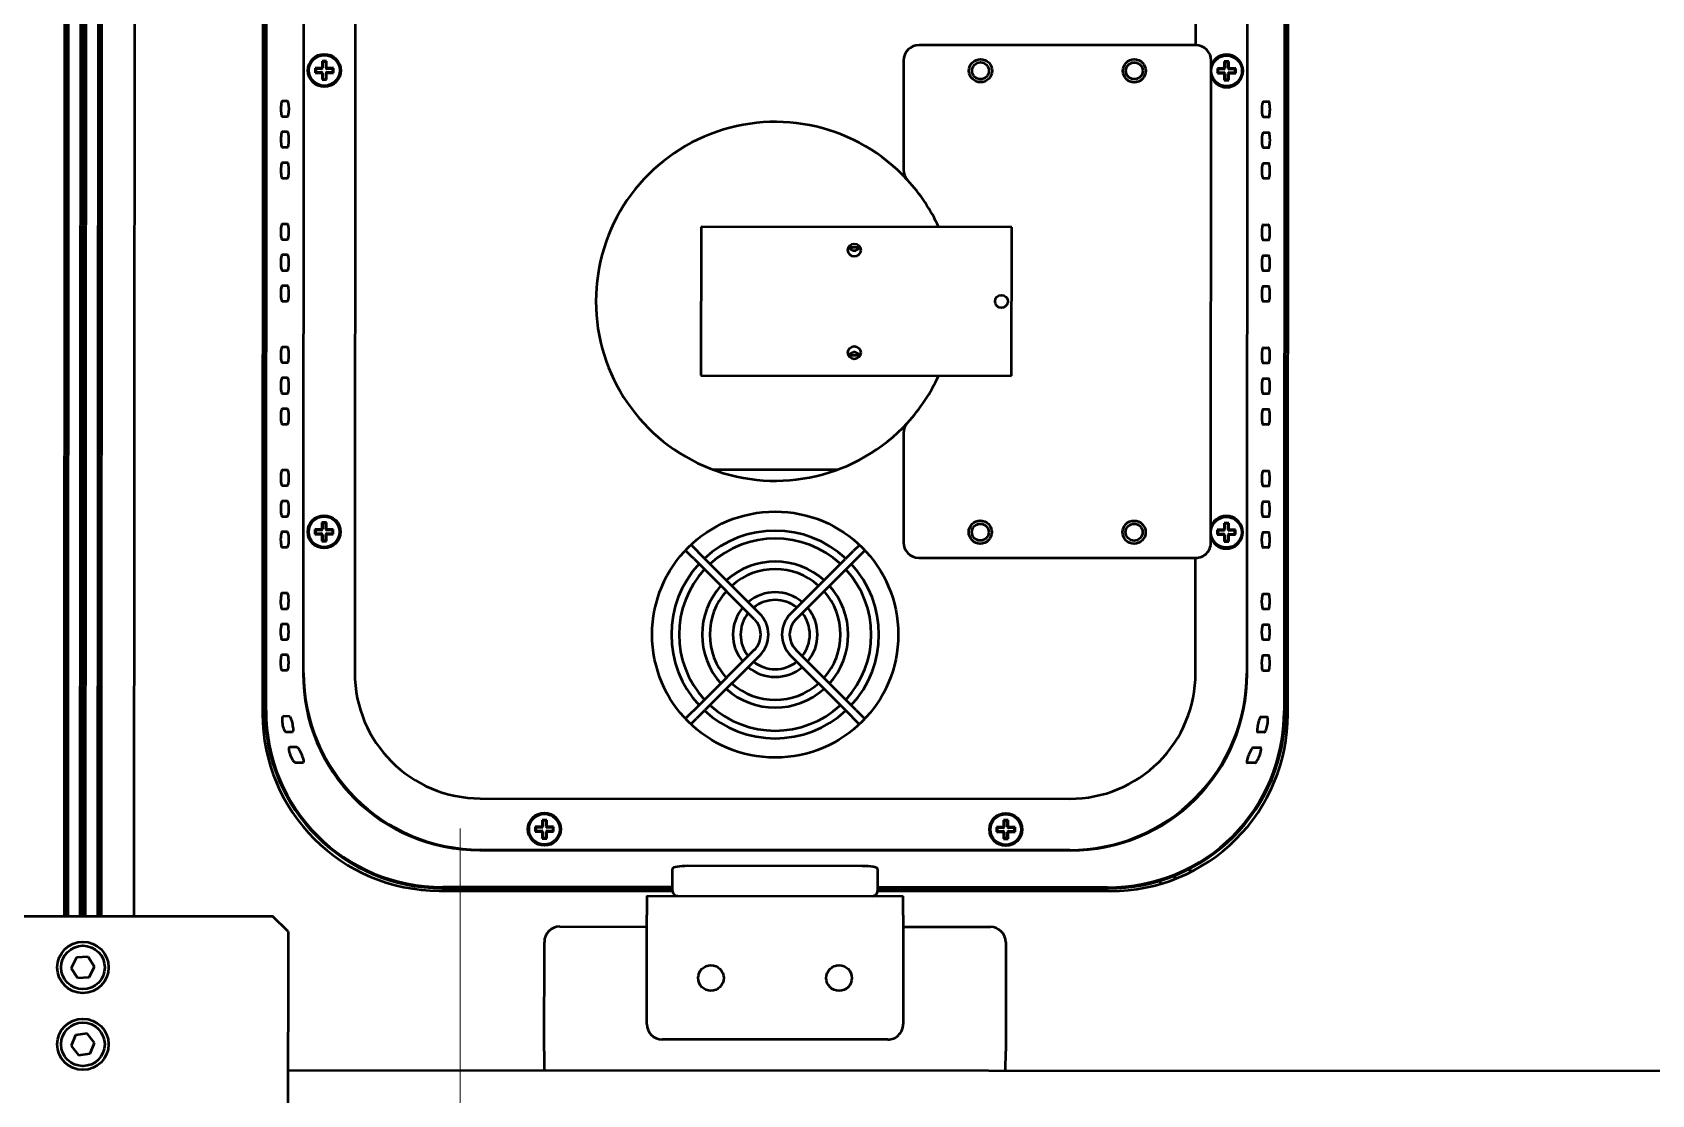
# Model space of a CAD drawing. Header units: millimetres. Extents: x 845401 to 948039, y 511594 to 550263.
# Drawn here: x 913694.1 to 914009.9, y 536527.6 to 536734.8 of the extents above; entities that cross this region are included whole.
import ezdxf

# ---------------------------------------------------------------- set-up
doc = ezdxf.new("R2010")
doc.units = ezdxf.units.MM
doc.layers.add('00', color=7, linetype='Continuous')
doc.layers.add('A-剖-0.10mm.......SECT-L01', color=255, linetype='Continuous', lineweight=18)
doc.layers.add('可见 (ISO)', color=7, linetype='Continuous', lineweight=50)

# ---------------------------------------------------------------- blocks, each defined once
blk = doc.blocks.new('单件分离新结构核图')
at = {"layer": '可见 (ISO)'}
for p, q in [((4619962.77, 895216.33), (4619962.77, 895456.33)), ((4619963.27, 895216.33), (4619963.27, 895456.33)), ((4619963.46, 895216.33), (4619963.46, 895456.33)), ((4619965.85, 895216.33), (4619965.85, 895456.33)), ((4619966.37, 895216.33), (4619966.37, 895456.33)), ((4619966.89, 895216.33), (4619966.89, 895456.33)), ((4619969.28, 895216.33), (4619969.28, 895456.33)), ((4619969.47, 895216.33), (4619969.47, 895456.33)), ((4619969.97, 895216.33), (4619969.97, 895456.33)), ((4619976.37, 895216.33), (4619976.37, 895456.33)), ((4620001.37, 895416.83), (4620001.37, 895255.83)), ((4620001.87, 895416.33), (4620001.87, 895256.33)), ((4620002.07, 895256.5), (4620002.07, 895416.15)), ((4620009.3, 895408.93), (4620009.3, 895263.73)), ((4620009.37, 895263.83), (4620009.37, 895408.83)), ((4620019.37, 895408.83), (4620019.37, 895263.83)), ((4620183.37, 895386.33), (4620183.37, 895408.83)), ((4620193.37, 895408.83), (4620193.37, 895263.83)), ((4620193.43, 895263.73), (4620193.43, 895408.93)), ((4620200.66, 895397.83), (4620200.66, 895256.5)), ((4620200.87, 895256.33), (4620200.87, 895397.83)), ((4620201.37, 895255.83), (4620201.37, 895397.83)), ((4620183.37, 895386.33), (4620129.37, 895386.33)), ((4620012.92, 895383.13), (4620012.92, 895381.96)), ((4620013.82, 895383.13), (4620012.92, 895383.13)), ((4620012.92, 895383.13), (4620013.03, 895383.02)), ((4620013.03, 895383.02), (4620013.03, 895381.85)), ((4620013.7, 895383.02), (4620013.03, 895383.02)), ((4620013.7, 895383.02), (4620013.82, 895383.13)), ((4620013.7, 895381.85), (4620013.7, 895383.02)), ((4620013.82, 895381.96), (4620013.82, 895383.13)), ((4620126.37, 895383.33), (4620126.37, 895362.02)), ((4620186.37, 895289.33), (4620186.37, 895383.33)), ((4620188.92, 895383.13), (4620188.92, 895381.96)), ((4620189.82, 895383.13), (4620188.92, 895383.13)), ((4620188.92, 895383.13), (4620189.03, 895383.02)), ((4620189.03, 895383.02), (4620189.03, 895381.85)), ((4620189.7, 895383.02), (4620189.03, 895383.02)), ((4620189.82, 895383.13), (4620189.7, 895383.02)), ((4620189.7, 895381.85), (4620189.7, 895383.02)), ((4620189.82, 895381.96), (4620189.82, 895383.13)), ((4620011.57, 895381.78), (4620011.57, 895380.88)), ((4620012.74, 895381.78), (4620011.57, 895381.78)), ((4620011.57, 895381.78), (4620011.68, 895381.67)), ((4620011.57, 895380.88), (4620011.68, 895380.99)), ((4620011.57, 895380.88), (4620012.74, 895380.88)), ((4620011.68, 895381.67), (4620011.68, 895380.99)), ((4620012.85, 895381.67), (4620011.68, 895381.67)), ((4620011.68, 895380.99), (4620012.85, 895380.99)), ((4620012.92, 895380.7), (4620012.92, 895379.53)), ((4620012.92, 895379.53), (4620013.03, 895379.64)), ((4620012.92, 895379.53), (4620013.82, 895379.53)), ((4620013.03, 895380.81), (4620013.03, 895379.64)), ((4620013.03, 895379.64), (4620013.7, 895379.64)), ((4620013.7, 895379.64), (4620013.7, 895380.81)), ((4620013.82, 895379.53), (4620013.7, 895379.64)), ((4620013.82, 895379.53), (4620013.82, 895380.7)), ((4620015.05, 895381.67), (4620013.89, 895381.67)), ((4620013.89, 895380.99), (4620015.05, 895380.99)), ((4620015.17, 895381.78), (4620014, 895381.78)), ((4620014, 895380.88), (4620015.17, 895380.88)), ((4620015.17, 895381.78), (4620015.05, 895381.67)), ((4620015.05, 895380.99), (4620015.05, 895381.67)), ((4620015.17, 895380.88), (4620015.05, 895380.99)), ((4620015.17, 895380.88), (4620015.17, 895381.78)), ((4620187.57, 895381.78), (4620187.57, 895380.88)), ((4620188.74, 895381.78), (4620187.57, 895381.78)), ((4620187.57, 895381.78), (4620187.68, 895381.67)), ((4620187.57, 895380.88), (4620187.68, 895380.99)), ((4620187.57, 895380.88), (4620188.74, 895380.88)), ((4620187.68, 895381.67), (4620187.68, 895380.99)), ((4620188.85, 895381.67), (4620187.68, 895381.67)), ((4620187.68, 895380.99), (4620188.85, 895380.99)), ((4620188.92, 895380.7), (4620188.92, 895379.53)), ((4620189.03, 895379.64), (4620188.92, 895379.53)), ((4620188.92, 895379.53), (4620189.82, 895379.53)), ((4620189.03, 895380.81), (4620189.03, 895379.64)), ((4620189.03, 895379.64), (4620189.7, 895379.64)), ((4620189.7, 895379.64), (4620189.7, 895380.81)), ((4620189.82, 895379.53), (4620189.7, 895379.64)), ((4620189.82, 895379.53), (4620189.82, 895380.7)), ((4620191.05, 895381.67), (4620189.89, 895381.67)), ((4620189.89, 895380.99), (4620191.05, 895380.99)), ((4620191.17, 895381.78), (4620190, 895381.78)), ((4620190, 895380.88), (4620191.17, 895380.88)), ((4620191.17, 895381.78), (4620191.05, 895381.67)), ((4620191.05, 895380.99), (4620191.05, 895381.67)), ((4620191.17, 895380.88), (4620191.05, 895380.99)), ((4620191.17, 895380.88), (4620191.17, 895381.78)), ((4620006.22, 895375.33), (4620005.16, 895375.33)), ((4620196.52, 895375.33), (4620197.58, 895375.33)), ((4620005.16, 895372.33), (4620006.22, 895372.33)), ((4620197.58, 895372.33), (4620196.52, 895372.33)), ((4620006.22, 895369.33), (4620005.16, 895369.33)), ((4620005.16, 895366.33), (4620006.22, 895366.33)), ((4620196.52, 895369.33), (4620197.58, 895369.33)), ((4620197.58, 895366.33), (4620196.52, 895366.33)), ((4620006.22, 895363.33), (4620005.16, 895363.33)), ((4620196.52, 895363.33), (4620197.58, 895363.33)), ((4620005.16, 895360.33), (4620006.22, 895360.33)), ((4620197.58, 895360.33), (4620196.52, 895360.33)), ((4620006.22, 895351.33), (4620005.16, 895351.33)), ((4620086.87, 895350.83), (4620086.87, 895321.83)), ((4620147.47, 895350.83), (4620086.87, 895350.83)), ((4620147.47, 895321.83), (4620147.47, 895350.83)), ((4620196.52, 895351.33), (4620197.58, 895351.33)), ((4620005.16, 895348.33), (4620006.22, 895348.33)), ((4620197.58, 895348.33), (4620196.52, 895348.33)), ((4620006.22, 895345.33), (4620005.16, 895345.33)), ((4620117.91, 895346.83), (4620115.62, 895346.83)), ((4620196.52, 895345.33), (4620197.58, 895345.33)), ((4620005.16, 895342.33), (4620006.22, 895342.33)), ((4620197.58, 895342.33), (4620196.52, 895342.33)), ((4620006.22, 895339.33), (4620005.16, 895339.33)), ((4620196.52, 895339.33), (4620197.58, 895339.33)), ((4620005.16, 895336.33), (4620006.22, 895336.33)), ((4620197.58, 895336.33), (4620196.52, 895336.33)), ((4620006.22, 895327.33), (4620005.16, 895327.33)), ((4620115.62, 895325.83), (4620117.91, 895325.83)), ((4620196.52, 895327.33), (4620197.58, 895327.33)), ((4620005.16, 895324.33), (4620006.22, 895324.33)), ((4620197.58, 895324.33), (4620196.52, 895324.33)), ((4620006.22, 895321.33), (4620005.16, 895321.33)), ((4620086.87, 895321.83), (4620147.47, 895321.83)), ((4620196.52, 895321.33), (4620197.58, 895321.33)), ((4620005.16, 895318.33), (4620006.22, 895318.33)), ((4620197.58, 895318.33), (4620196.52, 895318.33)), ((4620006.22, 895315.33), (4620005.16, 895315.33)), ((4620196.52, 895315.33), (4620197.58, 895315.33)), ((4620005.16, 895312.33), (4620006.22, 895312.33)), ((4620126.37, 895310.64), (4620126.37, 895289.33)), ((4620197.58, 895312.33), (4620196.52, 895312.33)), ((4620001.37, 895303.53), (4620001.87, 895303.53)), ((4620006.22, 895303.33), (4620005.16, 895303.33)), ((4620089.15, 895303.53), (4620113.58, 895303.53)), ((4620196.52, 895303.33), (4620197.58, 895303.33)), ((4620201.37, 895303.53), (4620200.87, 895303.53)), ((4620005.16, 895300.33), (4620006.22, 895300.33)), ((4620197.58, 895300.33), (4620196.52, 895300.33)), ((4620001.87, 895297.78), (4620001.37, 895297.78)), ((4620006.22, 895297.33), (4620005.16, 895297.33)), ((4620196.52, 895297.33), (4620197.58, 895297.33)), ((4620201.37, 895299.58), (4620200.87, 895299.58)), ((4620005.16, 895294.33), (4620006.22, 895294.33)), ((4620197.58, 895294.33), (4620196.52, 895294.33)), ((4620006.22, 895291.33), (4620005.16, 895291.33)), ((4620011.57, 895291.78), (4620011.57, 895290.88)), ((4620012.74, 895291.78), (4620011.57, 895291.78)), ((4620011.57, 895291.78), (4620011.68, 895291.67)), ((4620011.57, 895290.88), (4620011.68, 895290.99)), ((4620011.57, 895290.88), (4620012.74, 895290.88)), ((4620011.68, 895291.67), (4620011.68, 895290.99)), ((4620012.85, 895291.67), (4620011.68, 895291.67)), ((4620011.68, 895290.99), (4620012.85, 895290.99)), ((4620012.92, 895293.13), (4620012.92, 895291.96)), ((4620013.82, 895293.13), (4620012.92, 895293.13)), ((4620012.92, 895293.13), (4620013.03, 895293.02)), ((4620012.92, 895290.7), (4620012.92, 895289.53)), ((4620013.03, 895293.02), (4620013.03, 895291.85)), ((4620013.7, 895293.02), (4620013.03, 895293.02)), ((4620013.03, 895290.81), (4620013.03, 895289.64)), ((4620013.7, 895293.02), (4620013.82, 895293.13)), ((4620013.7, 895291.85), (4620013.7, 895293.02)), ((4620013.7, 895289.64), (4620013.7, 895290.81)), ((4620013.82, 895291.96), (4620013.82, 895293.13)), ((4620013.82, 895289.53), (4620013.82, 895290.7)), ((4620015.05, 895291.67), (4620013.89, 895291.67)), ((4620013.89, 895290.99), (4620015.05, 895290.99)), ((4620015.17, 895291.78), (4620014, 895291.78)), ((4620014, 895290.88), (4620015.17, 895290.88)), ((4620015.17, 895291.78), (4620015.05, 895291.67)), ((4620015.05, 895290.99), (4620015.05, 895291.67)), ((4620015.17, 895290.88), (4620015.05, 895290.99)), ((4620015.17, 895290.88), (4620015.17, 895291.78)), ((4620187.57, 895291.78), (4620187.57, 895290.88)), ((4620188.74, 895291.78), (4620187.57, 895291.78)), ((4620187.57, 895291.78), (4620187.68, 895291.67)), ((4620187.57, 895290.88), (4620187.68, 895290.99)), ((4620187.57, 895290.88), (4620188.74, 895290.88)), ((4620187.68, 895291.67), (4620187.68, 895290.99)), ((4620188.85, 895291.67), (4620187.68, 895291.67)), ((4620187.68, 895290.99), (4620188.85, 895290.99)), ((4620188.92, 895293.13), (4620188.92, 895291.96)), ((4620189.82, 895293.13), (4620188.92, 895293.13)), ((4620188.92, 895293.13), (4620189.03, 895293.02)), ((4620188.92, 895290.7), (4620188.92, 895289.53)), ((4620189.03, 895293.02), (4620189.03, 895291.85)), ((4620189.7, 895293.02), (4620189.03, 895293.02)), ((4620189.03, 895290.81), (4620189.03, 895289.64)), ((4620189.82, 895293.13), (4620189.7, 895293.02)), ((4620189.7, 895291.85), (4620189.7, 895293.02)), ((4620189.7, 895289.64), (4620189.7, 895290.81)), ((4620189.82, 895291.96), (4620189.82, 895293.13)), ((4620189.82, 895289.53), (4620189.82, 895290.7)), ((4620191.05, 895291.67), (4620189.89, 895291.67)), ((4620189.89, 895290.99), (4620191.05, 895290.99)), ((4620191.17, 895291.78), (4620190, 895291.78)), ((4620190, 895290.88), (4620191.17, 895290.88)), ((4620191.17, 895291.78), (4620191.05, 895291.67)), ((4620191.05, 895290.99), (4620191.05, 895291.67)), ((4620191.17, 895290.88), (4620191.05, 895290.99)), ((4620191.17, 895290.88), (4620191.17, 895291.78)), ((4620196.52, 895291.33), (4620197.58, 895291.33)), ((4620001.37, 895290.08), (4620001.87, 895290.08)), ((4620001.37, 895288.38), (4620001.87, 895288.38)), ((4620005.16, 895288.33), (4620006.22, 895288.33)), ((4620012.92, 895289.53), (4620013.03, 895289.64)), ((4620012.92, 895289.53), (4620013.82, 895289.53)), ((4620013.03, 895289.64), (4620013.7, 895289.64)), ((4620013.82, 895289.53), (4620013.7, 895289.64)), ((4620083.89, 895287.74), (4620083.87, 895287.76)), ((4620083.89, 895287.74), (4620085, 895286.64)), ((4620084.95, 895288.8), (4620084.93, 895288.82)), ((4620086.06, 895287.7), (4620084.95, 895288.8)), ((4620086.62, 895287.13), (4620086.06, 895287.7)), ((4620116.11, 895287.13), (4620116.67, 895287.7)), ((4620117.78, 895288.8), (4620116.67, 895287.7)), ((4620117.74, 895286.64), (4620118.84, 895287.74)), ((4620117.78, 895288.8), (4620117.8, 895288.82)), ((4620118.84, 895287.74), (4620118.86, 895287.76)), ((4620189.03, 895289.64), (4620188.92, 895289.53)), ((4620188.92, 895289.53), (4620189.82, 895289.53)), ((4620189.03, 895289.64), (4620189.7, 895289.64)), ((4620189.82, 895289.53), (4620189.7, 895289.64)), ((4620197.58, 895288.33), (4620196.52, 895288.33)), ((4620085.56, 895286.07), (4620085, 895286.64)), ((4620085.56, 895286.07), (4620086.67, 895284.97)), ((4620087.73, 895286.03), (4620086.62, 895287.13)), ((4620097.3, 895274.33), (4620086.67, 895284.97)), ((4620098.36, 895275.39), (4620087.73, 895286.03)), ((4620104.37, 895275.39), (4620115.01, 895286.03)), ((4620105.43, 895274.33), (4620116.07, 895284.97)), ((4620116.11, 895287.13), (4620115.01, 895286.03)), ((4620116.07, 895284.97), (4620117.17, 895286.07)), ((4620117.17, 895286.07), (4620117.74, 895286.64)), ((4620129.37, 895286.33), (4620183.37, 895286.33)), ((4620183.37, 895263.83), (4620183.37, 895286.33)), ((4620201.37, 895286.88), (4620200.87, 895286.88)), ((4620001.87, 895282.63), (4620001.37, 895282.63)), ((4620200.87, 895282.63), (4620201.37, 895282.63)), ((4620006.22, 895279.33), (4620005.16, 895279.33)), ((4620196.52, 895279.33), (4620197.58, 895279.33)), ((4620005.16, 895276.33), (4620006.22, 895276.33)), ((4620197.58, 895276.33), (4620196.52, 895276.33)), ((4620006.22, 895273.33), (4620005.16, 895273.33)), ((4620196.52, 895273.33), (4620197.58, 895273.33)), ((4620005.16, 895270.33), (4620006.22, 895270.33)), ((4620097.3, 895268.32), (4620086.67, 895257.69)), ((4620105.43, 895268.32), (4620116.07, 895257.69)), ((4620197.58, 895270.33), (4620196.52, 895270.33)), ((4620006.22, 895267.33), (4620005.16, 895267.33)), ((4620098.36, 895267.26), (4620087.73, 895256.63)), ((4620104.37, 895267.26), (4620115.01, 895256.63)), ((4620196.52, 895267.33), (4620197.58, 895267.33)), ((4620005.16, 895264.33), (4620006.22, 895264.33)), ((4620197.58, 895264.33), (4620196.52, 895264.33)), ((4620085, 895256.02), (4620083.89, 895254.92)), ((4620085.56, 895256.59), (4620085, 895256.02)), ((4620086.67, 895257.69), (4620085.56, 895256.59)), ((4620086.62, 895255.52), (4620087.73, 895256.63)), ((4620115.01, 895256.63), (4620116.11, 895255.52)), ((4620117.17, 895256.59), (4620116.07, 895257.69)), ((4620117.17, 895256.59), (4620117.74, 895256.02)), ((4620118.84, 895254.92), (4620117.74, 895256.02)), ((4620006.62, 895255.33), (4620005.41, 895255.33)), ((4620083.89, 895254.92), (4620083.87, 895254.9)), ((4620084.95, 895253.86), (4620084.93, 895253.84)), ((4620084.95, 895253.86), (4620086.06, 895254.96)), ((4620086.62, 895255.52), (4620086.06, 895254.96)), ((4620116.11, 895255.52), (4620116.67, 895254.96)), ((4620116.67, 895254.96), (4620117.78, 895253.86)), ((4620117.78, 895253.86), (4620117.8, 895253.84)), ((4620118.84, 895254.92), (4620118.86, 895254.9)), ((4620196.12, 895255.33), (4620197.32, 895255.33)), ((4620005.91, 895252.33), (4620007.21, 895252.33)), ((4620196.82, 895252.33), (4620195.52, 895252.33)), ((4620008.09, 895249.33), (4620006.69, 895249.33)), ((4620007.76, 895246.33), (4620009.27, 895246.33)), ((4620194.98, 895246.33), (4620193.46, 895246.33)), ((4620194.65, 895249.33), (4620196.05, 895249.33)), ((4620043.87, 895239.33), (4620158.87, 895239.33)), ((4620054.57, 895233.78), (4620054.57, 895232.88)), ((4620055.74, 895233.78), (4620054.57, 895233.78)), ((4620054.57, 895233.78), (4620054.68, 895233.67)), ((4620054.68, 895233.67), (4620054.68, 895232.99)), ((4620055.85, 895233.67), (4620054.68, 895233.67)), ((4620055.92, 895235.13), (4620055.92, 895233.96)), ((4620056.82, 895235.13), (4620055.92, 895235.13)), ((4620055.92, 895235.13), (4620056.03, 895235.02)), ((4620056.03, 895235.02), (4620056.03, 895233.85)), ((4620056.7, 895235.02), (4620056.03, 895235.02)), ((4620056.7, 895235.02), (4620056.82, 895235.13)), ((4620056.7, 895233.85), (4620056.7, 895235.02)), ((4620056.82, 895233.96), (4620056.82, 895235.13)), ((4620058.05, 895233.67), (4620056.89, 895233.67)), ((4620058.17, 895233.78), (4620057, 895233.78)), ((4620058.17, 895233.78), (4620058.05, 895233.67)), ((4620058.05, 895232.99), (4620058.05, 895233.67)), ((4620058.17, 895232.88), (4620058.17, 895233.78)), ((4620144.57, 895233.78), (4620144.57, 895232.88)), ((4620145.74, 895233.78), (4620144.57, 895233.78)), ((4620144.57, 895233.78), (4620144.68, 895233.67)), ((4620144.68, 895233.67), (4620144.68, 895232.99)), ((4620145.85, 895233.67), (4620144.68, 895233.67)), ((4620145.92, 895235.13), (4620145.92, 895233.96)), ((4620146.82, 895235.13), (4620145.92, 895235.13)), ((4620145.92, 895235.13), (4620146.03, 895235.02)), ((4620146.03, 895235.02), (4620146.03, 895233.85)), ((4620146.7, 895235.02), (4620146.03, 895235.02)), ((4620146.82, 895235.13), (4620146.7, 895235.02)), ((4620146.7, 895233.85), (4620146.7, 895235.02)), ((4620146.82, 895233.96), (4620146.82, 895235.13)), ((4620148.05, 895233.67), (4620146.89, 895233.67)), ((4620148.17, 895233.78), (4620147, 895233.78)), ((4620148.17, 895233.78), (4620148.05, 895233.67)), ((4620148.05, 895232.99), (4620148.05, 895233.67)), ((4620148.17, 895232.88), (4620148.17, 895233.78)), ((4620054.57, 895232.88), (4620054.68, 895232.99)), ((4620054.57, 895232.88), (4620055.74, 895232.88)), ((4620054.68, 895232.99), (4620055.85, 895232.99)), ((4620055.92, 895232.7), (4620055.92, 895231.53)), ((4620055.92, 895231.53), (4620056.03, 895231.64)), ((4620055.92, 895231.53), (4620056.82, 895231.53)), ((4620056.03, 895232.81), (4620056.03, 895231.64)), ((4620056.03, 895231.64), (4620056.7, 895231.64)), ((4620056.7, 895231.64), (4620056.7, 895232.81)), ((4620056.82, 895231.53), (4620056.7, 895231.64)), ((4620056.82, 895231.53), (4620056.82, 895232.7)), ((4620056.89, 895232.99), (4620058.05, 895232.99)), ((4620057, 895232.88), (4620058.17, 895232.88)), ((4620058.17, 895232.88), (4620058.05, 895232.99)), ((4620144.57, 895232.88), (4620144.68, 895232.99)), ((4620144.57, 895232.88), (4620145.74, 895232.88)), ((4620144.68, 895232.99), (4620145.85, 895232.99)), ((4620145.92, 895232.7), (4620145.92, 895231.53)), ((4620146.03, 895231.64), (4620145.92, 895231.53)), ((4620145.92, 895231.53), (4620146.82, 895231.53)), ((4620146.03, 895232.81), (4620146.03, 895231.64)), ((4620146.03, 895231.64), (4620146.7, 895231.64)), ((4620146.7, 895231.64), (4620146.7, 895232.81)), ((4620146.82, 895231.53), (4620146.7, 895231.64)), ((4620146.82, 895231.53), (4620146.82, 895232.7)), ((4620146.89, 895232.99), (4620148.05, 895232.99)), ((4620147, 895232.88), (4620148.17, 895232.88)), ((4620148.17, 895232.88), (4620148.05, 895232.99)), ((4620043.77, 895229.26), (4620158.96, 895229.26)), ((4620158.87, 895229.33), (4620043.87, 895229.33)), ((4620081.37, 895221.33), (4620081.37, 895225.65)), ((4620118.37, 895226.18), (4620084.37, 895226.18)), ((4620121.37, 895225.65), (4620121.37, 895221.33)), ((4620179.37, 895223.67), (4620179.37, 895224.37)), ((4620179.37, 895224.37), (4620179.37, 895223.67)), ((4620182.27, 895225.71), (4620182.27, 895224.96)), ((4620035.87, 895221.33), (4620081.37, 895221.33)), ((4620036.37, 895221.83), (4620081.37, 895221.83)), ((4620081.37, 895222.03), (4620036.54, 895222.03)), ((4620166.19, 895222.03), (4620121.37, 895222.03)), ((4620121.37, 895221.83), (4620166.37, 895221.83)), ((4620121.37, 895221.33), (4620166.87, 895221.33)), ((4620176.47, 895223.34), (4620176.47, 895222.69)), ((4620076.37, 895220.33), (4620126.37, 895220.33)), ((4620076.37, 895220.33), (4620076.37, 895216.59)), ((4620126.37, 895216.59), (4620126.37, 895220.33)), ((4619879.37, 895216.33), (4620003.37, 895216.33)), ((4620006.37, 895213.33), (4620003.37, 895216.33)), ((4620076.37, 895195.33), (4620076.37, 895216.59)), ((4620126.37, 895216.59), (4620126.37, 895195.33)), ((4620006.37, 895213.33), (4620006.37, 895169.33)), ((4620059.37, 895214.33), (4620076.37, 895214.33)), ((4620126.37, 895214.33), (4620143.37, 895214.33)), ((4619967.41, 895208.37), (4619965.12, 895208.25)), ((4619968.65, 895206.44), (4619967.41, 895208.37)), ((4620056.37, 895190.07), (4620056.37, 895211.33)), ((4620146.37, 895211.33), (4620146.37, 895190.07)), ((4619965.12, 895208.25), (4619964.08, 895206.21)), ((4619964.08, 895206.21), (4619965.32, 895204.29)), ((4619967.61, 895204.41), (4619968.65, 895206.44)), ((4619965.32, 895204.29), (4619967.61, 895204.41)), ((4619964.95, 895193.13), (4619964.1, 895191.01)), ((4619967.22, 895193.45), (4619964.95, 895193.13)), ((4619968.63, 895191.65), (4619967.22, 895193.45)), ((4619964.1, 895191.01), (4619965.51, 895189.2)), ((4619965.51, 895189.2), (4619967.78, 895189.53)), ((4619967.78, 895189.53), (4619968.63, 895191.65)), ((4620056.37, 895190.07), (4620056.37, 895186.33)), ((4620123.37, 895192.33), (4620079.37, 895192.33)), ((4620146.37, 895186.33), (4620146.37, 895190.07)), ((4620006.37, 895186.33), (4621048.75, 895186.33))]:
    blk.add_line(p, q, dxfattribs=at)
for centre, radius in [((4620013.37, 895381.33), 3.2), ((4620013.37, 895381.33), 3), ((4620141.37, 895381.33), 2.25), ((4620141.37, 895381.33), 1.65), ((4620171.37, 895381.33), 2.25), ((4620171.37, 895381.33), 1.65), ((4620189.37, 895381.33), 3), ((4620116.77, 895346.33), 1.25), ((4620145.47, 895336.33), 1.25), ((4620116.77, 895326.33), 1.25), ((4620013.37, 895291.33), 3.2), ((4620013.37, 895291.33), 3), ((4620101.37, 895271.33), 24), ((4620189.37, 895291.33), 3), ((4620141.37, 895291.33), 2.25), ((4620141.37, 895291.33), 1.65), ((4620171.37, 895291.33), 2.25), ((4620171.37, 895291.33), 1.65), ((4620056.37, 895233.33), 3.2), ((4620056.37, 895233.33), 3), ((4620146.37, 895233.33), 3.2), ((4620146.37, 895233.33), 3), ((4619966.37, 895206.33), 5), ((4619966.37, 895206.33), 4.25), ((4620088.87, 895204.33), 2.5), ((4620113.87, 895204.33), 2.5), ((4619966.37, 895191.33), 5), ((4619966.37, 895191.33), 4.25)]:
    blk.add_circle(centre, radius, dxfattribs=at)
for centre, radius, start, end in [((4620129.37, 895383.33), 3, 90, 180), ((4620183.37, 895383.33), 3, 0, 90), ((4620189.37, 895381.33), 3.2, 200.3641, 159.6359), ((4620101.37, 895336.33), 35, 42.5369, 317.4631), ((4620129.37, 895362.02), 3, 180, 222.5369), ((4620101.37, 895336.33), 35, 24.4743, 42.5369), ((4620101.37, 895336.33), 35, 317.4631, 335.5257), ((4620129.37, 895310.64), 3, 137.4631, 180), ((4620189.37, 895291.33), 3.2, 200.3641, 159.6359), ((4620101.37, 895271.33), 20.25, 47.1226, 132.8774), ((4620101.37, 895271.33), 18.75, 47.2924, 132.7076), ((4620129.37, 895289.33), 3, 180, 270), ((4620183.37, 895289.33), 3, 270, 0), ((4620101.37, 895271.33), 20.25, 137.1226, 222.8774), ((4620101.37, 895271.33), 14.25, 48.017, 131.983), ((4620101.37, 895271.33), 20.25, 317.1226, 42.8774), ((4620101.37, 895271.33), 18.75, 137.2924, 222.7076), ((4620101.37, 895271.33), 12.75, 48.3723, 131.6277), ((4620101.37, 895271.33), 18.75, 317.2924, 42.7076), ((4620101.37, 895271.33), 14.25, 138.017, 221.983), ((4620101.37, 895271.33), 12.75, 138.3723, 221.6277), ((4620101.37, 895271.33), 8.25, 50.2159, 129.7841), ((4620101.37, 895271.33), 6.75, 51.3794, 128.6206), ((4620101.37, 895271.33), 12.75, 318.3723, 41.6277), ((4620101.37, 895271.33), 14.25, 318.017, 41.983), ((4620101.37, 895271.33), 8.25, 140.2159, 219.7841), ((4620101.37, 895271.33), 6.75, 141.3794, 218.6206), ((4620094.3, 895271.33), 5.75, 315, 45), ((4620108.44, 895271.33), 5.75, 135, 225), ((4620101.37, 895271.33), 6.75, 321.3794, 38.6206), ((4620101.37, 895271.33), 8.25, 320.2159, 39.7841), ((4620094.3, 895271.33), 4.25, 315, 45), ((4620108.44, 895271.33), 4.25, 135, 225), ((4620101.37, 895271.33), 6.75, 231.3794, 308.6206), ((4620043.87, 895263.83), 34.5, 180, 270), ((4620043.87, 895263.83), 24.5, 180, 270), ((4620101.37, 895271.33), 8.25, 230.2159, 309.7841), ((4620158.87, 895263.83), 24.5, 270, 0), ((4620158.87, 895263.83), 34.5, 270, 0), ((4620101.37, 895271.33), 14.25, 228.017, 311.983), ((4620101.37, 895271.33), 12.75, 228.3723, 311.6277), ((4620035.87, 895255.83), 34.5, 180, 270), ((4620036.37, 895256.33), 34.5, 180, 270), ((4620101.37, 895271.33), 20.25, 227.1226, 312.8774), ((4620101.37, 895271.33), 18.75, 227.2924, 312.7076), ((4620166.37, 895256.33), 34.5, 270, 0), ((4620166.87, 895255.83), 34.5, 270, 0), ((4620082.37, 895221.33), 1, 180, 270), ((4620120.37, 895221.33), 1, 270, 0), ((4620059.37, 895211.33), 3, 90, 180), ((4620143.37, 895211.33), 3, 0, 90), ((4620079.37, 895195.33), 3, 180, 270), ((4620123.37, 895195.33), 3, 270, 0)]:
    blk.add_arc(centre, radius, start, end, dxfattribs=at)
for centre, major_axis, ratio, start_param, end_param in [((4620012.73, 895381.96), (-0.131, 0.131), 0.985257, 2.363621, 3.919564), ((4620012.73, 895380.7), (0.131, 0.131), 0.985257, 5.505213, 7.061157), ((4620012.84, 895381.85), (0.131, -0.131), 0.985257, 5.505213, 7.061157), ((4620012.84, 895380.81), (-0.131, -0.131), 0.985257, 2.363621, 3.919564), ((4620013.89, 895381.85), (-0.131, -0.131), 0.985257, 5.505213, 7.061157), ((4620013.89, 895380.81), (0.131, -0.131), 0.985257, 2.363621, 3.919564), ((4620014, 895381.96), (0.131, 0.131), 0.985257, 2.363621, 3.919564), ((4620014, 895380.7), (-0.131, 0.131), 0.985257, 5.505213, 7.061157), ((4620188.73, 895381.96), (-0.131, 0.131), 0.985257, 2.363621, 3.919564), ((4620188.73, 895380.7), (0.131, 0.131), 0.985257, 5.505213, 7.061157), ((4620188.84, 895381.85), (0.131, -0.131), 0.985257, 5.505213, 7.061157), ((4620188.84, 895380.81), (-0.131, -0.131), 0.985257, 2.363621, 3.919564), ((4620189.89, 895381.85), (-0.131, -0.131), 0.985257, 5.505213, 7.061157), ((4620189.89, 895380.81), (0.131, -0.131), 0.985257, 2.363621, 3.919564), ((4620190, 895381.96), (0.131, 0.131), 0.985257, 2.363621, 3.919564), ((4620190, 895380.7), (-0.131, 0.131), 0.985257, 5.505213, 7.061157), ((4620005.16, 895373.83), (0, 1.5), 0.176327, 0, 3.141593), ((4620006.22, 895373.83), (0, 1.5), 0.176327, 3.141593, 6.283185), ((4620196.52, 895373.83), (0, -1.5), 0.176327, 3.141593, 6.283185), ((4620197.58, 895373.83), (0, -1.5), 0.176327, 0, 3.141593), ((4620005.16, 895367.83), (0, 1.5), 0.176327, 0, 3.141593), ((4620006.22, 895367.83), (0, 1.5), 0.176327, 3.141593, 6.283185), ((4620196.52, 895367.83), (0, -1.5), 0.176327, 3.141593, 6.283185), ((4620197.58, 895367.83), (0, -1.5), 0.176327, 0, 3.141593), ((4620005.16, 895361.83), (0, 1.5), 0.176327, 0, 3.141593), ((4620006.22, 895361.83), (0, 1.5), 0.176327, 3.141593, 6.283185), ((4620196.52, 895361.83), (0, -1.5), 0.176327, 3.141593, 6.283185), ((4620197.58, 895361.83), (0, -1.5), 0.176327, 0, 3.141593), ((4620005.16, 895349.83), (0, 1.5), 0.176327, 0, 3.141593), ((4620006.22, 895349.83), (0, 1.5), 0.176327, 3.141593, 6.283185), ((4620196.52, 895349.83), (0, -1.5), 0.176327, 3.141593, 6.283185), ((4620197.58, 895349.83), (0, -1.5), 0.176327, 0, 3.141593), ((4620005.16, 895343.83), (0, 1.5), 0.176327, 0, 3.141593), ((4620006.22, 895343.83), (0, 1.5), 0.176327, 3.141593, 6.283185), ((4620196.52, 895343.83), (0, -1.5), 0.176327, 3.141593, 6.283185), ((4620197.58, 895343.83), (0, -1.5), 0.176327, 0, 3.141593), ((4620005.16, 895337.83), (0, 1.5), 0.176327, 0, 3.141593), ((4620006.22, 895337.83), (0, 1.5), 0.176327, 3.141593, 6.283185), ((4620196.52, 895337.83), (0, -1.5), 0.176327, 3.141593, 6.283185), ((4620197.58, 895337.83), (0, -1.5), 0.176327, 0, 3.141593), ((4620005.16, 895325.83), (0, 1.5), 0.176327, 0, 3.141593), ((4620006.22, 895325.83), (0, 1.5), 0.176327, 3.141593, 6.283185), ((4620196.52, 895325.83), (0, -1.5), 0.176327, 3.141593, 6.283185), ((4620197.58, 895325.83), (0, -1.5), 0.176327, 0, 3.141593), ((4620005.16, 895319.83), (0, 1.5), 0.176327, 0, 3.141593), ((4620006.22, 895319.83), (0, 1.5), 0.176327, 3.141593, 6.283185), ((4620196.52, 895319.83), (0, -1.5), 0.176327, 3.141593, 6.283185), ((4620197.58, 895319.83), (0, -1.5), 0.176327, 0, 3.141593), ((4620005.16, 895313.83), (0, 1.5), 0.176327, 0, 3.141593), ((4620006.22, 895313.83), (0, 1.5), 0.176327, 3.141593, 6.283185), ((4620196.52, 895313.83), (0, -1.5), 0.176327, 3.141593, 6.283185), ((4620197.58, 895313.83), (0, -1.5), 0.176327, 0, 3.141593), ((4620005.16, 895301.83), (0, 1.5), 0.176327, 0, 3.141593), ((4620006.22, 895301.83), (0, 1.5), 0.176327, 3.141593, 6.283185), ((4620196.52, 895301.83), (0, -1.5), 0.176327, 3.141593, 6.283185), ((4620197.58, 895301.83), (0, -1.5), 0.176327, 0, 3.141593), ((4620005.16, 895295.83), (0, 1.5), 0.176327, 0, 3.141593), ((4620006.22, 895295.83), (0, 1.5), 0.176327, 3.141593, 6.283185), ((4620196.52, 895295.83), (0, -1.5), 0.176327, 3.141593, 6.283185), ((4620197.58, 895295.83), (0, -1.5), 0.176327, 0, 3.141593), ((4620005.16, 895289.83), (0, 1.5), 0.176327, 0, 3.141593), ((4620006.22, 895289.83), (0, 1.5), 0.176327, 3.141593, 6.283185), ((4620012.73, 895291.96), (-0.131, 0.131), 0.985257, 2.363621, 3.919564), ((4620012.73, 895290.7), (0.131, 0.131), 0.985257, 5.505213, 7.061157), ((4620012.84, 895291.85), (0.131, -0.131), 0.985257, 5.505213, 7.061157), ((4620012.84, 895290.81), (-0.131, -0.131), 0.985257, 2.363621, 3.919564), ((4620013.89, 895291.85), (-0.131, -0.131), 0.985257, 5.505213, 7.061157), ((4620013.89, 895290.81), (0.131, -0.131), 0.985257, 2.363621, 3.919564), ((4620014, 895291.96), (0.131, 0.131), 0.985257, 2.363621, 3.919564), ((4620014, 895290.7), (-0.131, 0.131), 0.985257, 5.505213, 7.061157), ((4620188.73, 895291.96), (-0.131, 0.131), 0.985257, 2.363621, 3.919564), ((4620188.73, 895290.7), (0.131, 0.131), 0.985257, 5.505213, 7.061157), ((4620188.84, 895291.85), (0.131, -0.131), 0.985257, 5.505213, 7.061157), ((4620188.84, 895290.81), (-0.131, -0.131), 0.985257, 2.363621, 3.919564), ((4620189.89, 895291.85), (-0.131, -0.131), 0.985257, 5.505213, 7.061157), ((4620189.89, 895290.81), (0.131, -0.131), 0.985257, 2.363621, 3.919564), ((4620190, 895291.96), (0.131, 0.131), 0.985257, 2.363621, 3.919564), ((4620190, 895290.7), (-0.131, 0.131), 0.985257, 5.505213, 7.061157), ((4620196.52, 895289.83), (0, -1.5), 0.176327, 3.141593, 6.283185), ((4620197.58, 895289.83), (0, -1.5), 0.176327, 0, 3.141593), ((4620005.16, 895277.83), (0, 1.5), 0.176327, 0, 3.141593), ((4620006.22, 895277.83), (0, 1.5), 0.176327, 3.141593, 6.283185), ((4620196.52, 895277.83), (0, -1.5), 0.176327, 3.141593, 6.283185), ((4620197.58, 895277.83), (0, -1.5), 0.176327, 0, 3.141593), ((4620005.16, 895271.83), (0, 1.5), 0.176327, 0, 3.141593), ((4620006.22, 895271.83), (0, 1.5), 0.176327, 3.141593, 6.283185), ((4620196.52, 895271.83), (0, -1.5), 0.176327, 3.141593, 6.283185), ((4620197.58, 895271.83), (0, -1.5), 0.176327, 0, 3.141593), ((4620005.16, 895265.83), (0, 1.5), 0.176327, 0, 3.141593), ((4620006.22, 895265.83), (0, 1.5), 0.176327, 3.141593, 6.283185), ((4620196.52, 895265.83), (0, -1.5), 0.176327, 3.141593, 6.283185), ((4620197.58, 895265.83), (0, -1.5), 0.176327, 0, 3.141593), ((4620044.84, 895264.8), (-25.51, -25.51), 0.970288, 5.512866, 7.053504), ((4620157.89, 895264.8), (25.51, -25.51), 0.970288, 5.512866, 7.053504), ((4620037.61, 895257.57), (25.51, 25.51), 0.970288, 2.371274, 3.911912), ((4620165.12, 895257.57), (-25.51, 25.51), 0.970288, 2.371274, 3.911912), ((4620055.73, 895233.96), (-0.131, 0.131), 0.985257, 2.363621, 3.919564), ((4620055.84, 895233.85), (0.131, -0.131), 0.985257, 5.505213, 7.061157), ((4620056.89, 895233.85), (-0.131, -0.131), 0.985257, 5.505213, 7.061157), ((4620057, 895233.96), (0.131, 0.131), 0.985257, 2.363621, 3.919564), ((4620145.73, 895233.96), (-0.131, 0.131), 0.985257, 2.363621, 3.919564), ((4620145.84, 895233.85), (0.131, -0.131), 0.985257, 5.505213, 7.061157), ((4620146.89, 895233.85), (-0.131, -0.131), 0.985257, 5.505213, 7.061157), ((4620147, 895233.96), (0.131, 0.131), 0.985257, 2.363621, 3.919564), ((4620055.73, 895232.7), (0.131, 0.131), 0.985257, 5.505213, 7.061157), ((4620055.84, 895232.81), (-0.131, -0.131), 0.985257, 2.363621, 3.919564), ((4620056.89, 895232.81), (0.131, -0.131), 0.985257, 2.363621, 3.919564), ((4620057, 895232.7), (-0.131, 0.131), 0.985257, 5.505213, 7.061157), ((4620145.73, 895232.7), (0.131, 0.131), 0.985257, 5.505213, 7.061157), ((4620145.84, 895232.81), (-0.131, -0.131), 0.985257, 2.363621, 3.919564), ((4620146.89, 895232.81), (0.131, -0.131), 0.985257, 2.363621, 3.919564), ((4620147, 895232.7), (-0.131, 0.131), 0.985257, 5.505213, 7.061157), ((4620084.37, 895225.65), (3, 0), 0.176327, 1.570796, 3.141593), ((4620118.37, 895225.65), (3, 0), 0.176327, 0, 1.570796)]:
    blk.add_ellipse(centre, major_axis=major_axis, ratio=ratio, start_param=start_param, end_param=end_param, dxfattribs=at)
for points, knots in [([(4620117.91, 895346.83), (4620117.89, 895346.81), (4620117.86, 895346.79), (4620117.75, 895346.71), (4620117.65, 895346.64), (4620117.5, 895346.54), (4620117.42, 895346.48), (4620117.31, 895346.41), (4620117.25, 895346.37), (4620117.17, 895346.32), (4620117.12, 895346.29), (4620117.05, 895346.25), (4620117.01, 895346.23), (4620116.95, 895346.21), (4620116.91, 895346.19), (4620116.84, 895346.18), (4620116.8, 895346.17), (4620116.73, 895346.17), (4620116.69, 895346.18), (4620116.62, 895346.19), (4620116.58, 895346.21), (4620116.52, 895346.23), (4620116.48, 895346.25), (4620116.41, 895346.29), (4620116.37, 895346.32), (4620116.28, 895346.37), (4620116.22, 895346.41), (4620116.11, 895346.48), (4620116.03, 895346.54), (4620115.88, 895346.64), (4620115.78, 895346.71), (4620115.67, 895346.79), (4620115.65, 895346.81), (4620115.62, 895346.83)], [2.0048122, 2.0048122, 2.0048122, 2.0048122, 2.0156085, 2.0156085, 2.0517765, 2.0517765, 2.0784064, 2.0784064, 2.0982003, 2.0982003, 2.1131315, 2.1131315, 2.1246982, 2.1246982, 2.1354119, 2.1354119, 2.1461256, 2.1461256, 2.1568393, 2.1568393, 2.167553, 2.167553, 2.1791197, 2.1791197, 2.1940509, 2.1940509, 2.2138448, 2.2138448, 2.2404747, 2.2404747, 2.2766427, 2.2766427, 2.287439, 2.287439, 2.287439, 2.287439]), ([(4620115.62, 895325.83), (4620115.65, 895325.85), (4620115.67, 895325.86), (4620115.78, 895325.94), (4620115.88, 895326.02), (4620116.03, 895326.12), (4620116.11, 895326.17), (4620116.22, 895326.25), (4620116.28, 895326.29), (4620116.37, 895326.34), (4620116.41, 895326.37), (4620116.48, 895326.4), (4620116.52, 895326.42), (4620116.58, 895326.45), (4620116.62, 895326.46), (4620116.69, 895326.48), (4620116.73, 895326.49), (4620116.8, 895326.49), (4620116.84, 895326.48), (4620116.91, 895326.46), (4620116.95, 895326.45), (4620117.01, 895326.42), (4620117.05, 895326.4), (4620117.12, 895326.37), (4620117.17, 895326.34), (4620117.25, 895326.29), (4620117.31, 895326.25), (4620117.42, 895326.17), (4620117.5, 895326.12), (4620117.65, 895326.02), (4620117.75, 895325.94), (4620117.86, 895325.86), (4620117.89, 895325.85), (4620117.91, 895325.83)], [2.0046906, 2.0046906, 2.0046906, 2.0046906, 2.0154866, 2.0154866, 2.0516547, 2.0516547, 2.0782847, 2.0782847, 2.0980787, 2.0980787, 2.1130099, 2.1130099, 2.1245766, 2.1245766, 2.1352903, 2.1352903, 2.146004, 2.146004, 2.1567177, 2.1567177, 2.1674314, 2.1674314, 2.178998, 2.178998, 2.1939293, 2.1939293, 2.2137233, 2.2137233, 2.2403533, 2.2403533, 2.2765214, 2.2765214, 2.2873174, 2.2873174, 2.2873174, 2.2873174]), ([(4620005.91, 895252.33), (4620005.89, 895252.33), (4620005.86, 895252.34), (4620005.78, 895252.41), (4620005.73, 895252.49), (4620005.62, 895252.71), (4620005.56, 895252.85), (4620005.46, 895253.19), (4620005.41, 895253.38), (4620005.33, 895253.75), (4620005.3, 895253.96), (4620005.26, 895254.35), (4620005.25, 895254.53), (4620005.25, 895254.84), (4620005.26, 895254.99), (4620005.3, 895255.2), (4620005.33, 895255.27), (4620005.38, 895255.32), (4620005.4, 895255.33), (4620005.41, 895255.33)], [-0.8937179, -0.8937179, -0.8937179, -0.8937179, -0.8615807, -0.8615807, -0.8034141, -0.8034141, -0.7450938, -0.7450938, -0.6867735, -0.6867735, -0.6298275, -0.6298275, -0.5728815, -0.5728815, -0.5160033, -0.5160033, -0.4591251, -0.4591251, -0.4331507, -0.4331507, -0.4331507, -0.4331507]), ([(4620006.62, 895255.33), (4620006.64, 895255.33), (4620006.66, 895255.32), (4620006.74, 895255.25), (4620006.79, 895255.16), (4620006.89, 895254.95), (4620006.94, 895254.8), (4620007.05, 895254.47), (4620007.1, 895254.28), (4620007.18, 895253.91), (4620007.22, 895253.7), (4620007.29, 895253.31), (4620007.31, 895253.12), (4620007.34, 895252.81), (4620007.34, 895252.67), (4620007.32, 895252.46), (4620007.29, 895252.38), (4620007.26, 895252.35), (4620007.25, 895252.34), (4620007.23, 895252.33), (4620007.21, 895252.33)], [-0.4346538, -0.4346538, -0.4346538, -0.4346538, -0.4027256, -0.4027256, -0.3448037, -0.3448037, -0.2865242, -0.2865242, -0.2282446, -0.2282446, -0.1709471, -0.1709471, -0.1136495, -0.1136495, -0.0568248, -0.0568248, 0, 0, 0, 0.0260477, 0.0260477, 0.0260477, 0.0260477]), ([(4620196.12, 895255.33), (4620196.09, 895255.33), (4620196.07, 895255.32), (4620196, 895255.25), (4620195.95, 895255.17), (4620195.85, 895254.95), (4620195.79, 895254.81), (4620195.69, 895254.47), (4620195.64, 895254.28), (4620195.55, 895253.9), (4620195.51, 895253.7), (4620195.44, 895253.31), (4620195.42, 895253.12), (4620195.39, 895252.81), (4620195.39, 895252.67), (4620195.41, 895252.45), (4620195.44, 895252.38), (4620195.49, 895252.34), (4620195.5, 895252.33), (4620195.52, 895252.33)], [0.0259906, 0.0259906, 0.0259906, 0.0259906, 0.0577708, 0.0577708, 0.1155416, 0.1155416, 0.1739722, 0.1739722, 0.2324027, 0.2324027, 0.2899976, 0.2899976, 0.3475925, 0.3475925, 0.4041196, 0.4041196, 0.4606467, 0.4606467, 0.4866944, 0.4866944, 0.4866944, 0.4866944]), ([(4620196.82, 895252.33), (4620196.84, 895252.33), (4620196.87, 895252.34), (4620196.95, 895252.41), (4620197, 895252.49), (4620197.11, 895252.71), (4620197.17, 895252.85), (4620197.28, 895253.19), (4620197.33, 895253.38), (4620197.4, 895253.75), (4620197.43, 895253.95), (4620197.47, 895254.35), (4620197.48, 895254.53), (4620197.48, 895254.84), (4620197.47, 895254.99), (4620197.43, 895255.2), (4620197.4, 895255.27), (4620197.37, 895255.31), (4620197.35, 895255.32), (4620197.34, 895255.33), (4620197.32, 895255.33)], [0.485153, 0.485153, 0.485153, 0.485153, 0.517214, 0.517214, 0.5753029, 0.5753029, 0.6337009, 0.6337009, 0.6920988, 0.6920988, 0.748994, 0.748994, 0.8058891, 0.8058891, 0.8628182, 0.8628182, 0.9197472, 0.9197472, 0.9197472, 0.9457216, 0.9457216, 0.9457216, 0.9457216]), ([(4620007.76, 895246.33), (4620007.73, 895246.33), (4620007.7, 895246.34), (4620007.6, 895246.41), (4620007.52, 895246.49), (4620007.36, 895246.7), (4620007.27, 895246.84), (4620007.09, 895247.18), (4620007, 895247.38), (4620006.85, 895247.75), (4620006.78, 895247.95), (4620006.67, 895248.34), (4620006.63, 895248.53), (4620006.58, 895248.84), (4620006.57, 895248.99), (4620006.58, 895249.2), (4620006.6, 895249.27), (4620006.65, 895249.32), (4620006.67, 895249.33), (4620006.69, 895249.33)], [-0.9185255, -0.9185255, -0.9185255, -0.9185255, -0.8861969, -0.8861969, -0.8277069, -0.8277069, -0.7652757, -0.7652757, -0.7028446, -0.7028446, -0.6440921, -0.6440921, -0.5853396, -0.5853396, -0.5284293, -0.5284293, -0.4715189, -0.4715189, -0.4454371, -0.4454371, -0.4454371, -0.4454371]), ([(4620008.09, 895249.33), (4620008.11, 895249.33), (4620008.14, 895249.32), (4620008.24, 895249.25), (4620008.31, 895249.16), (4620008.46, 895248.95), (4620008.55, 895248.8), (4620008.73, 895248.46), (4620008.82, 895248.27), (4620008.98, 895247.91), (4620009.06, 895247.71), (4620009.2, 895247.32), (4620009.26, 895247.13), (4620009.34, 895246.82), (4620009.37, 895246.67), (4620009.38, 895246.46), (4620009.36, 895246.38), (4620009.33, 895246.35), (4620009.31, 895246.34), (4620009.29, 895246.33), (4620009.27, 895246.33)], [-0.4487043, -0.4487043, -0.4487043, -0.4487043, -0.4157435, -0.4157435, -0.3566566, -0.3566566, -0.2952386, -0.2952386, -0.2338205, -0.2338205, -0.1740495, -0.1740495, -0.1142784, -0.1142784, -0.0571392, -0.0571392, 0, 0, 0, 0.0261918, 0.0261918, 0.0261918, 0.0261918]), ([(4620194.65, 895249.33), (4620194.62, 895249.33), (4620194.59, 895249.32), (4620194.49, 895249.25), (4620194.42, 895249.16), (4620194.27, 895248.95), (4620194.18, 895248.8), (4620194.01, 895248.46), (4620193.92, 895248.27), (4620193.76, 895247.91), (4620193.67, 895247.71), (4620193.53, 895247.32), (4620193.47, 895247.13), (4620193.39, 895246.82), (4620193.37, 895246.67), (4620193.36, 895246.46), (4620193.37, 895246.38), (4620193.42, 895246.34), (4620193.44, 895246.33), (4620193.46, 895246.33)], [0.0261261, 0.0261261, 0.0261261, 0.0261261, 0.0590869, 0.0590869, 0.1181739, 0.1181739, 0.1795919, 0.1795919, 0.2410099, 0.2410099, 0.300781, 0.300781, 0.3605521, 0.3605521, 0.4176913, 0.4176913, 0.4748305, 0.4748305, 0.5010223, 0.5010223, 0.5010223, 0.5010223]), ([(4620194.98, 895246.33), (4620195, 895246.33), (4620195.04, 895246.34), (4620195.14, 895246.41), (4620195.22, 895246.5), (4620195.38, 895246.71), (4620195.47, 895246.85), (4620195.65, 895247.19), (4620195.74, 895247.38), (4620195.88, 895247.75), (4620195.95, 895247.95), (4620196.07, 895248.35), (4620196.11, 895248.54), (4620196.16, 895248.85), (4620196.17, 895248.99), (4620196.15, 895249.2), (4620196.13, 895249.27), (4620196.1, 895249.31), (4620196.08, 895249.32), (4620196.07, 895249.33), (4620196.05, 895249.33)], [0.4977008, 0.4977008, 0.4977008, 0.4977008, 0.5310004, 0.5310004, 0.5904819, 0.5904819, 0.651925, 0.651925, 0.7133682, 0.7133682, 0.772785, 0.772785, 0.8322019, 0.8322019, 0.8884474, 0.8884474, 0.944693, 0.944693, 0.944693, 0.9707748, 0.9707748, 0.9707748, 0.9707748])]:
    blk.add_open_spline(points, degree=3, knots=knots, dxfattribs=at)
blk = doc.blocks.new('C线')
at = {"layer": 'A-剖-0.10mm.......SECT-L01', "color": 1, "rotation": 359.9712527628268}
blk.add_blockref('单件分离新结构核图', (-3624841.16, -417498.02, 12.69), dxfattribs=at)
blk = doc.blocks.new('BC线平台')
at = {"layer": 'A-剖-0.10mm.......SECT-L01'}
h = blk.add_hatch(dxfattribs=at)
h.set_pattern_fill('CROSS', color=2, scale=50)
h.set_pattern_definition([(0, (691447.87, 341554.85), (317.5, 317.5), [158.75, -476.25]), (90, (691527.24, 341475.47), (-317.5, 317.5), [158.75, -476.25])])
h.paths.add_polyline_path([(791174.13, 370096.42), (802932.03, 370096.42), (802932.03, 366396.42), (791174.13, 366396.42)])

msp = doc.modelspace()

# ---------------------------------------------------------------- block references
at = {"layer": '00'}
for name, p in [('BC线平台', (120688.34, 168041.31, -0.98)), ('C线', (-81869.83, 61162.22))]:
    msp.add_blockref(name, p, dxfattribs=at)

doc.saveas('drawing.dxf')
